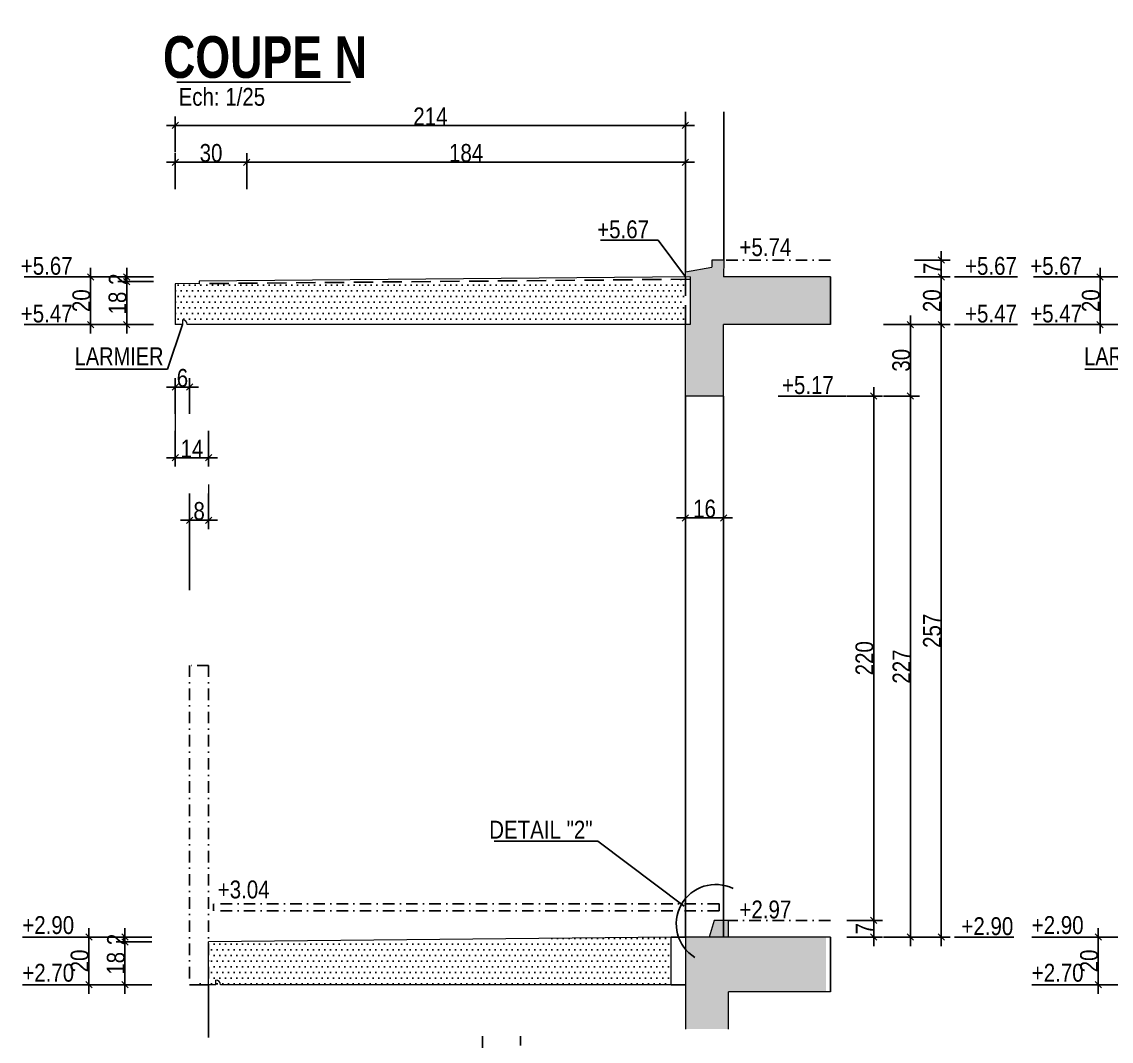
# Model space of a CAD drawing. Header units: centimetres. Extents: x -31 to 9059, y 2319 to 6519.
# Drawn here: x 909 to 1823, y 4638 to 5493 of the extents above; entities that cross this region are included whole.
import ezdxf
from ezdxf.enums import TextEntityAlignment as Align

# ---------------------------------------------------------------- set-up
doc = ezdxf.new("R2010")
doc.units = ezdxf.units.CM
doc.header["$LTSCALE"] = 12.7
doc.header["$PDMODE"] = 1
doc.header["$PDSIZE"] = -2
doc.linetypes.add('CACHEX2', pattern=[19.05, 12.7, -6.35])
doc.linetypes.add('TIRETPTX2', pattern=[50.8, 25.4, -12.7, 0, -12.7])
for name, color, linetype in [('01_cote_gen', 4, 'Continuous'), ('01_linteaux', 2, 'Continuous'), ('01_murs_sup', 2, 'CACHEX2'), ('01_poch_BN', 9, 'Continuous'), ('01_texte', 230, 'Continuous'), ('AA_COTES', 2, 'Continuous')]:
    doc.layers.add(name, color=color, linetype=linetype)
doc.layers.add('01_murs_coup', color=5, linetype='Continuous', lineweight=60)
doc.styles.add('ARIAL NA', font='ARIALN.TTF')
doc.styles.add('impact', font='impact.ttf')
doc.styles.add('MATTE_TXT', font='arial.ttf')
doc.styles.add('STYLE2', font='ARIALN.TTF')
doc.dimstyles.new('JB25', dxfattribs={"dimscale": 0.1, "dimtxt": 150, "dimasz": 15, "dimexe": 0.1, "dimexo": 0.1, "dimgap": 0.09, "dimtad": 1, "dimdec": 1, "dimlfac": 0.5, "dimdsep": 46, "dimtxsty": 'STYLE2', "dimblk1": 'BOND_G', "dimblk2": 'BOND_D', "dimsah": 1, "dimcen": 1.5, "dimdle": 0.01, "dimse1": 1, "dimse2": 1, "dimclrd": 4, "dimclre": 2, "dimclrt": 6, "dimazin": 2, "dimtfac": 2.333333, "dimtdec": 1, "dimtix": 1, "dimtmove": 2, "dimatfit": 3, "dimldrblk": 'BOND_G', "dimfxl": 1, "dimtolj": 1, "dimtzin": 0, "dimarcsym": 0})

# ---------------------------------------------------------------- blocks, each defined once
blk = doc.blocks.new('BOND_G')
at = {"layer": 'AA_COTES', "color": 0}
for p, q in [((0, -5), (0, 15)), ((5, 0), (-5, 0)), ((1.77, 1.77), (-1.77, -1.77))]:
    blk.add_line(p, q, dxfattribs=at)
blk = doc.blocks.new('BOND_D')
at = {"layer": 'AA_COTES', "color": 0}
for p, q in [((5, 0), (-5, 0)), ((-1.77, -1.77), (1.77, 1.77)), ((0, 5), (0, -15))]:
    blk.add_line(p, q, dxfattribs=at)
blk = doc.blocks.new('*D1681')
at = {"layer": '01_cote_gen', "color": 4, "lineweight": -2, "transparency": 16777216}
blk.add_line((1813.92, 5240.46), (1813.92, 5277.46), dxfattribs=at)
at = {"layer": 'Defpoints', "color": 0, "transparency": 16777216}
for p in [(1806.4, 5278.96), (1813.92, 5278.96), (1806.4, 5238.96)]:
    blk.add_point(p, dxfattribs=at)
at = {"layer": '01_cote_gen', "color": 4, "lineweight": -2, "transparency": 16777216, "xscale": 1.5, "yscale": 1.5, "zscale": 1.5}
for name, p, rotation in [('BOND_D', (1813.92, 5278.96), 90), ('BOND_G', (1813.92, 5238.96), 270)]:
    blk.add_blockref(name, p, dxfattribs=dict(at, rotation=rotation))
at = {"layer": '01_cote_gen', "color": 6, "transparency": 16777216, "insert": (1806.25, 5258.96), "char_height": 15, "attachment_point": 5, "rotation": 90, "style": 'STYLE2'}
blk.add_mtext('\\A1;20', dxfattribs=at)
blk = doc.blocks.new('*D1672')
at = {"layer": '01_cote_gen', "color": 4, "lineweight": -2, "transparency": 16777216}
blk.add_line((1812.46, 4686.46), (1812.46, 4723.46), dxfattribs=at)
at = {"layer": 'Defpoints', "color": 0, "transparency": 16777216}
for p in [(1804.94, 4724.96), (1812.46, 4724.96), (1804.94, 4684.96)]:
    blk.add_point(p, dxfattribs=at)
at = {"layer": '01_cote_gen', "color": 4, "lineweight": -2, "transparency": 16777216, "xscale": 1.5, "yscale": 1.5, "zscale": 1.5}
for name, p, rotation in [('BOND_D', (1812.46, 4724.96), 90), ('BOND_G', (1812.46, 4684.96), 270)]:
    blk.add_blockref(name, p, dxfattribs=dict(at, rotation=rotation))
at = {"layer": '01_cote_gen', "color": 6, "transparency": 16777216, "insert": (1804.8, 4704.96), "char_height": 15, "attachment_point": 5, "rotation": 90, "style": 'STYLE2'}
blk.add_mtext('\\A1;20', dxfattribs=at)
blk = doc.blocks.new('*D1721')
at = {"layer": '01_cote_gen', "color": 4, "lineweight": -2, "transparency": 16777216}
blk.add_line((1496.59, 5076.73), (1467.59, 5076.73), dxfattribs=at)
at = {"layer": 'Defpoints', "color": 0, "transparency": 16777216}
for p in [(1466.09, 5076.73), (1466.09, 5065.32), (1498.09, 5065.32)]:
    blk.add_point(p, dxfattribs=at)
at = {"layer": '01_cote_gen', "color": 4, "lineweight": -2, "transparency": 16777216, "xscale": 1.5, "yscale": 1.5, "zscale": 1.5, "rotation": 180}
blk.add_blockref('BOND_D', (1466.09, 5076.73), dxfattribs=at)
at = {"layer": '01_cote_gen', "color": 4, "lineweight": -2, "transparency": 16777216, "xscale": 1.5, "yscale": 1.5, "zscale": 1.5}
blk.add_blockref('BOND_G', (1498.09, 5076.73), dxfattribs=at)
at = {"layer": '01_cote_gen', "color": 6, "transparency": 16777216, "insert": (1482.09, 5084.39), "char_height": 15, "attachment_point": 5, "style": 'STYLE2'}
blk.add_mtext('\\A1;16', dxfattribs=at)
blk = doc.blocks.new('*D1722')
at = {"layer": '01_cote_gen', "color": 4, "lineweight": -2, "ltscale": 0.1, "transparency": 16777216}
blk.add_line((1064.59, 5074.74), (1051.59, 5074.74), dxfattribs=at)
at = {"layer": 'Defpoints', "color": 0, "ltscale": 0.1, "transparency": 16777216}
for p in [(1050.09, 5074.74), (1050.09, 5016.04), (1066.09, 4720.96)]:
    blk.add_point(p, dxfattribs=at)
at = {"layer": '01_cote_gen', "color": 4, "lineweight": -2, "ltscale": 0.1, "transparency": 16777216, "xscale": 1.5, "yscale": 1.5, "zscale": 1.5, "rotation": 180}
blk.add_blockref('BOND_D', (1050.09, 5074.74), dxfattribs=at)
at = {"layer": '01_cote_gen', "color": 4, "lineweight": -2, "ltscale": 0.1, "transparency": 16777216, "xscale": 1.5, "yscale": 1.5, "zscale": 1.5}
blk.add_blockref('BOND_G', (1066.09, 5074.74), dxfattribs=at)
at = {"layer": '01_cote_gen', "color": 6, "ltscale": 0.1, "transparency": 16777216, "insert": (1058.09, 5082.41), "char_height": 15, "attachment_point": 5, "style": 'STYLE2'}
blk.add_mtext('\\A1;8', dxfattribs=at)
blk = doc.blocks.new('*D1713')
at = {"layer": '01_cote_gen', "color": 4, "lineweight": -2, "ltscale": 0.1, "transparency": 16777216}
blk.add_line((1039.59, 5186.41), (1048.59, 5186.41), dxfattribs=at)
at = {"layer": 'Defpoints', "color": 0, "ltscale": 0.1, "transparency": 16777216}
for p in [(1038.09, 5330.46), (1050.09, 5186.41), (1050.09, 5185.13)]:
    blk.add_point(p, dxfattribs=at)
at = {"layer": '01_cote_gen', "color": 4, "lineweight": -2, "ltscale": 0.1, "transparency": 16777216, "xscale": 1.5, "yscale": 1.5, "zscale": 1.5, "rotation": 180}
blk.add_blockref('BOND_G', (1038.09, 5186.41), dxfattribs=at)
at = {"layer": '01_cote_gen', "color": 4, "lineweight": -2, "ltscale": 0.1, "transparency": 16777216, "xscale": 1.5, "yscale": 1.5, "zscale": 1.5}
blk.add_blockref('BOND_D', (1050.09, 5186.41), dxfattribs=at)
at = {"layer": '01_cote_gen', "color": 6, "ltscale": 0.1, "transparency": 16777216, "insert": (1044.09, 5194.08), "char_height": 15, "attachment_point": 5, "style": 'STYLE2'}
blk.add_mtext('\\A1;6', dxfattribs=at)
blk = doc.blocks.new('*D1714')
at = {"layer": '01_cote_gen', "color": 4, "lineweight": -2, "ltscale": 0.1, "transparency": 16777216}
blk.add_line((1064.59, 5127.22), (1039.59, 5127.22), dxfattribs=at)
at = {"layer": 'Defpoints', "color": 0, "ltscale": 0.1, "transparency": 16777216}
for p in [(1038.09, 5164.99), (1038.09, 5127.22), (1066.09, 5082.24)]:
    blk.add_point(p, dxfattribs=at)
at = {"layer": '01_cote_gen', "color": 4, "lineweight": -2, "ltscale": 0.1, "transparency": 16777216, "xscale": 1.5, "yscale": 1.5, "zscale": 1.5, "rotation": 180}
blk.add_blockref('BOND_D', (1038.09, 5127.22), dxfattribs=at)
at = {"layer": '01_cote_gen', "color": 4, "lineweight": -2, "ltscale": 0.1, "transparency": 16777216, "xscale": 1.5, "yscale": 1.5, "zscale": 1.5}
blk.add_blockref('BOND_G', (1066.09, 5127.22), dxfattribs=at)
at = {"layer": '01_cote_gen', "color": 6, "ltscale": 0.1, "transparency": 16777216, "insert": (1052.09, 5134.76), "char_height": 15, "attachment_point": 5, "style": 'STYLE2'}
blk.add_mtext('\\A1;14', dxfattribs=at)
blk = doc.blocks.new('*D1715')
at = {"layer": '01_cote_gen', "color": 4, "lineweight": -2, "transparency": 16777216}
blk.add_line((1039.59, 5406), (1464.59, 5406), dxfattribs=at)
at = {"layer": 'Defpoints', "color": 0, "transparency": 16777216}
for p in [(1038.09, 5413.5), (1466.09, 5419.5), (1466.09, 5406)]:
    blk.add_point(p, dxfattribs=at)
at = {"layer": '01_cote_gen', "color": 4, "lineweight": -2, "transparency": 16777216, "xscale": 1.5, "yscale": 1.5, "zscale": 1.5, "rotation": 180}
blk.add_blockref('BOND_G', (1038.09, 5406), dxfattribs=at)
at = {"layer": '01_cote_gen', "color": 4, "lineweight": -2, "transparency": 16777216, "xscale": 1.5, "yscale": 1.5, "zscale": 1.5}
blk.add_blockref('BOND_D', (1466.09, 5406), dxfattribs=at)
at = {"layer": '01_cote_gen', "color": 6, "transparency": 16777216, "insert": (1252.09, 5413.54), "char_height": 15, "attachment_point": 5, "style": 'STYLE2'}
blk.add_mtext('\\A1;214', dxfattribs=at)
blk = doc.blocks.new('*D1723')
at = {"layer": '01_cote_gen', "color": 4, "lineweight": -2, "transparency": 16777216}
blk.add_line((1039.59, 5375.13), (1096.59, 5375.13), dxfattribs=at)
at = {"layer": 'Defpoints', "color": 0, "transparency": 16777216}
for p in [(1038.09, 5383.5), (1098.09, 5375.13), (1098.09, 5275.55)]:
    blk.add_point(p, dxfattribs=at)
at = {"layer": '01_cote_gen', "color": 4, "lineweight": -2, "transparency": 16777216, "xscale": 1.5, "yscale": 1.5, "zscale": 1.5, "rotation": 180}
blk.add_blockref('BOND_G', (1038.09, 5375.13), dxfattribs=at)
at = {"layer": '01_cote_gen', "color": 4, "lineweight": -2, "transparency": 16777216, "xscale": 1.5, "yscale": 1.5, "zscale": 1.5}
blk.add_blockref('BOND_D', (1098.09, 5375.13), dxfattribs=at)
at = {"layer": '01_cote_gen', "color": 6, "transparency": 16777216, "insert": (1068.09, 5382.8), "char_height": 15, "attachment_point": 5, "style": 'STYLE2'}
blk.add_mtext('\\A1;30', dxfattribs=at)
blk = doc.blocks.new('*D1724')
at = {"layer": '01_cote_gen', "color": 4, "lineweight": -2, "transparency": 16777216}
blk.add_line((1099.59, 5375.13), (1464.59, 5375.13), dxfattribs=at)
at = {"layer": 'Defpoints', "color": 0, "transparency": 16777216}
for p in [(1466.09, 5375.13), (1098.09, 5367.63), (1466.09, 5280.63)]:
    blk.add_point(p, dxfattribs=at)
at = {"layer": '01_cote_gen', "color": 4, "lineweight": -2, "transparency": 16777216, "xscale": 1.5, "yscale": 1.5, "zscale": 1.5, "rotation": 180}
blk.add_blockref('BOND_G', (1098.09, 5375.13), dxfattribs=at)
at = {"layer": '01_cote_gen', "color": 4, "lineweight": -2, "transparency": 16777216, "xscale": 1.5, "yscale": 1.5, "zscale": 1.5}
blk.add_blockref('BOND_D', (1466.09, 5375.13), dxfattribs=at)
at = {"layer": '01_cote_gen', "color": 6, "transparency": 16777216, "insert": (1282.09, 5382.8), "char_height": 15, "attachment_point": 5, "style": 'STYLE2'}
blk.add_mtext('\\A1;184', dxfattribs=at)
blk = doc.blocks.new('*D1725')
at = {"layer": '01_cote_gen', "color": 4, "lineweight": -2, "transparency": 16777216}
blk.add_line((967.04, 5240.46), (967.04, 5277.46), dxfattribs=at)
at = {"layer": 'Defpoints', "color": 0, "transparency": 16777216}
for p in [(959.51, 5278.96), (967.04, 5278.96), (959.51, 5238.96)]:
    blk.add_point(p, dxfattribs=at)
at = {"layer": '01_cote_gen', "color": 4, "lineweight": -2, "transparency": 16777216, "xscale": 1.5, "yscale": 1.5, "zscale": 1.5}
for name, p, rotation in [('BOND_D', (967.04, 5278.96), 90), ('BOND_G', (967.04, 5238.96), 270)]:
    blk.add_blockref(name, p, dxfattribs=dict(at, rotation=rotation))
at = {"layer": '01_cote_gen', "color": 6, "transparency": 16777216, "insert": (959.37, 5258.96), "char_height": 15, "attachment_point": 5, "rotation": 90, "style": 'STYLE2'}
blk.add_mtext('\\A1;20', dxfattribs=at)
blk = doc.blocks.new('*D1726')
at = {"layer": '01_cote_gen', "color": 4, "lineweight": -2, "transparency": 16777216}
blk.add_line((997.36, 5240.46), (997.36, 5273.46), dxfattribs=at)
at = {"layer": 'Defpoints', "color": 0, "transparency": 16777216}
for p in [(997.36, 5274.96), (1048.09, 5274.96), (1053.19, 5238.96)]:
    blk.add_point(p, dxfattribs=at)
at = {"layer": '01_cote_gen', "color": 4, "lineweight": -2, "transparency": 16777216, "xscale": 1.5, "yscale": 1.5, "zscale": 1.5}
for name, p, rotation in [('BOND_D', (997.36, 5274.96), 90), ('BOND_G', (997.36, 5238.96), 270)]:
    blk.add_blockref(name, p, dxfattribs=dict(at, rotation=rotation))
at = {"layer": '01_cote_gen', "color": 6, "transparency": 16777216, "insert": (989.69, 5256.96), "char_height": 15, "attachment_point": 5, "rotation": 90, "style": 'STYLE2'}
blk.add_mtext('\\A1;18', dxfattribs=at)
blk = doc.blocks.new('*D1716')
at = {"layer": '01_cote_gen', "color": 4, "lineweight": -2, "transparency": 16777216}
for p, q in [((997.36, 5280.46), (997.36, 5281.96)), ((997.36, 5278.96), (997.36, 5274.96)), ((997.36, 5273.46), (997.36, 5271.96))]:
    blk.add_line(p, q, dxfattribs=at)
at = {"layer": 'Defpoints', "color": 0, "transparency": 16777216}
for p in [(989.54, 5278.96), (989.54, 5274.96), (997.36, 5274.96)]:
    blk.add_point(p, dxfattribs=at)
at = {"layer": '01_cote_gen', "color": 4, "lineweight": -2, "transparency": 16777216, "xscale": 1.5, "yscale": 1.5, "zscale": 1.5}
for name, p, rotation in [('BOND_G', (997.36, 5278.96), 270), ('BOND_D', (997.36, 5274.96), 90)]:
    blk.add_blockref(name, p, dxfattribs=dict(at, rotation=rotation))
at = {"layer": '01_cote_gen', "color": 6, "transparency": 16777216, "insert": (989.82, 5276.96), "char_height": 15, "attachment_point": 5, "rotation": 90, "style": 'STYLE2'}
blk.add_mtext('\\A1;2', dxfattribs=at)
blk = doc.blocks.new('*D1717')
at = {"layer": '01_cote_gen', "color": 4, "lineweight": -2, "transparency": 16777216}
blk.add_line((965.58, 4686.46), (965.58, 4723.46), dxfattribs=at)
at = {"layer": 'Defpoints', "color": 0, "transparency": 16777216}
for p in [(958.06, 4724.96), (965.58, 4724.96), (958.06, 4684.96)]:
    blk.add_point(p, dxfattribs=at)
at = {"layer": '01_cote_gen', "color": 4, "lineweight": -2, "transparency": 16777216, "xscale": 1.5, "yscale": 1.5, "zscale": 1.5}
for name, p, rotation in [('BOND_D', (965.58, 4724.96), 90), ('BOND_G', (965.58, 4684.96), 270)]:
    blk.add_blockref(name, p, dxfattribs=dict(at, rotation=rotation))
at = {"layer": '01_cote_gen', "color": 6, "transparency": 16777216, "insert": (957.91, 4704.96), "char_height": 15, "attachment_point": 5, "rotation": 90, "style": 'STYLE2'}
blk.add_mtext('\\A1;20', dxfattribs=at)
blk = doc.blocks.new('*D1718')
at = {"layer": '01_cote_gen', "color": 4, "lineweight": -2, "transparency": 16777216}
blk.add_line((995.9, 4686.46), (995.9, 4719.46), dxfattribs=at)
at = {"layer": 'Defpoints', "color": 0, "transparency": 16777216}
for p in [(995.9, 4720.96), (1046.63, 4720.96), (1051.73, 4684.96)]:
    blk.add_point(p, dxfattribs=at)
at = {"layer": '01_cote_gen', "color": 4, "lineweight": -2, "transparency": 16777216, "xscale": 1.5, "yscale": 1.5, "zscale": 1.5}
for name, p, rotation in [('BOND_D', (995.9, 4720.96), 90), ('BOND_G', (995.9, 4684.96), 270)]:
    blk.add_blockref(name, p, dxfattribs=dict(at, rotation=rotation))
at = {"layer": '01_cote_gen', "color": 6, "transparency": 16777216, "insert": (988.23, 4702.96), "char_height": 15, "attachment_point": 5, "rotation": 90, "style": 'STYLE2'}
blk.add_mtext('\\A1;18', dxfattribs=at)
blk = doc.blocks.new('*D1719')
at = {"layer": '01_cote_gen', "color": 4, "lineweight": -2, "transparency": 16777216}
for p, q in [((995.9, 4726.46), (995.9, 4727.96)), ((995.9, 4724.96), (995.9, 4720.96)), ((995.9, 4719.46), (995.9, 4717.96))]:
    blk.add_line(p, q, dxfattribs=at)
at = {"layer": 'Defpoints', "color": 0, "transparency": 16777216}
for p in [(988.08, 4724.96), (988.08, 4720.96), (995.9, 4720.96)]:
    blk.add_point(p, dxfattribs=at)
at = {"layer": '01_cote_gen', "color": 4, "lineweight": -2, "transparency": 16777216, "xscale": 1.5, "yscale": 1.5, "zscale": 1.5}
for name, p, rotation in [('BOND_G', (995.9, 4724.96), 270), ('BOND_D', (995.9, 4720.96), 90)]:
    blk.add_blockref(name, p, dxfattribs=dict(at, rotation=rotation))
at = {"layer": '01_cote_gen', "color": 6, "transparency": 16777216, "insert": (988.36, 4722.96), "char_height": 15, "attachment_point": 5, "rotation": 90, "style": 'STYLE2'}
blk.add_mtext('\\A1;2', dxfattribs=at)
blk = doc.blocks.new('*D1727')
at = {"layer": '01_cote_gen', "color": 4, "lineweight": -2, "transparency": 16777216}
blk.add_line((1680.67, 5237.46), (1680.67, 4726.46), dxfattribs=at)
at = {"layer": 'Defpoints', "color": 0, "transparency": 16777216}
for p in [(1706.85, 5238.96), (1680.67, 4724.96), (1703.17, 4724.96)]:
    blk.add_point(p, dxfattribs=at)
at = {"layer": '01_cote_gen', "color": 4, "lineweight": -2, "transparency": 16777216, "xscale": 1.5, "yscale": 1.5, "zscale": 1.5}
for name, p, rotation in [('BOND_G', (1680.67, 5238.96), 90), ('BOND_D', (1680.67, 4724.96), 270)]:
    blk.add_blockref(name, p, dxfattribs=dict(at, rotation=rotation))
at = {"layer": '01_cote_gen', "color": 6, "transparency": 16777216, "insert": (1673.01, 4981.96), "char_height": 15, "attachment_point": 5, "rotation": 90, "style": 'STYLE2'}
blk.add_mtext('\\A1;257', dxfattribs=at)
blk = doc.blocks.new('*D1728')
at = {"layer": '01_cote_gen', "color": 4, "lineweight": -2, "transparency": 16777216}
blk.add_line((1654.87, 5237.46), (1654.87, 5180.46), dxfattribs=at)
at = {"layer": 'Defpoints', "color": 0, "transparency": 16777216}
for p in [(1661.85, 5238.96), (1498.09, 5178.96), (1654.87, 5178.96)]:
    blk.add_point(p, dxfattribs=at)
at = {"layer": '01_cote_gen', "color": 4, "lineweight": -2, "transparency": 16777216, "xscale": 1.5, "yscale": 1.5, "zscale": 1.5}
for name, p, rotation in [('BOND_G', (1654.87, 5238.96), 90), ('BOND_D', (1654.87, 5178.96), 270)]:
    blk.add_blockref(name, p, dxfattribs=dict(at, rotation=rotation))
at = {"layer": '01_cote_gen', "color": 6, "transparency": 16777216, "insert": (1647.2, 5208.96), "char_height": 15, "attachment_point": 5, "rotation": 90, "style": 'STYLE2'}
blk.add_mtext('\\A1;30', dxfattribs=at)
blk = doc.blocks.new('*D1720')
at = {"layer": '01_cote_gen', "color": 4, "lineweight": -2, "transparency": 16777216}
blk.add_line((1654.87, 5177.46), (1654.87, 4726.46), dxfattribs=at)
at = {"layer": 'Defpoints', "color": 0, "transparency": 16777216}
for p in [(1646.8, 5178.96), (1654.87, 4724.96), (1661.85, 4724.96)]:
    blk.add_point(p, dxfattribs=at)
at = {"layer": '01_cote_gen', "color": 4, "lineweight": -2, "transparency": 16777216, "xscale": 1.5, "yscale": 1.5, "zscale": 1.5}
for name, p, rotation in [('BOND_G', (1654.87, 5178.96), 90), ('BOND_D', (1654.87, 4724.96), 270)]:
    blk.add_blockref(name, p, dxfattribs=dict(at, rotation=rotation))
at = {"layer": '01_cote_gen', "color": 6, "transparency": 16777216, "insert": (1647.33, 4951.96), "char_height": 15, "attachment_point": 5, "rotation": 90, "style": 'STYLE2'}
blk.add_mtext('\\A1;227', dxfattribs=at)
blk = doc.blocks.new('*D1729')
at = {"layer": '01_cote_gen', "color": 4, "lineweight": -2, "transparency": 16777216}
blk.add_line((1624, 5177.46), (1624, 4740.46), dxfattribs=at)
at = {"layer": 'Defpoints', "color": 0, "transparency": 16777216}
for p in [(1632.37, 5178.96), (1587.72, 4738.96), (1624, 4738.96)]:
    blk.add_point(p, dxfattribs=at)
at = {"layer": '01_cote_gen', "color": 4, "lineweight": -2, "transparency": 16777216, "xscale": 1.5, "yscale": 1.5, "zscale": 1.5}
for name, p, rotation in [('BOND_G', (1624, 5178.96), 90), ('BOND_D', (1624, 4738.96), 270)]:
    blk.add_blockref(name, p, dxfattribs=dict(at, rotation=rotation))
at = {"layer": '01_cote_gen', "color": 6, "transparency": 16777216, "insert": (1616.33, 4958.96), "char_height": 15, "attachment_point": 5, "rotation": 90, "style": 'STYLE2'}
blk.add_mtext('\\A1;220', dxfattribs=at)
blk = doc.blocks.new('*D1730')
at = {"layer": '01_cote_gen', "color": 4, "lineweight": -2, "transparency": 16777216}
blk.add_line((1624, 4737.46), (1624, 4726.46), dxfattribs=at)
at = {"layer": 'Defpoints', "color": 0, "transparency": 16777216}
for p in [(1601.5, 4738.96), (1587.72, 4724.96), (1624, 4724.96)]:
    blk.add_point(p, dxfattribs=at)
at = {"layer": '01_cote_gen', "color": 4, "lineweight": -2, "transparency": 16777216, "xscale": 1.5, "yscale": 1.5, "zscale": 1.5}
for name, p, rotation in [('BOND_G', (1624, 4738.96), 90), ('BOND_D', (1624, 4724.96), 270)]:
    blk.add_blockref(name, p, dxfattribs=dict(at, rotation=rotation))
at = {"layer": '01_cote_gen', "color": 6, "transparency": 16777216, "insert": (1616.49, 4731.96), "char_height": 15, "attachment_point": 5, "rotation": 90, "style": 'STYLE2'}
blk.add_mtext('\\A1;7', dxfattribs=at)
blk = doc.blocks.new('*D1731')
at = {"layer": '01_cote_gen', "color": 4, "lineweight": -2, "transparency": 16777216}
blk.add_line((1680.67, 5277.46), (1680.67, 5240.46), dxfattribs=at)
at = {"layer": 'Defpoints', "color": 0, "transparency": 16777216}
for p in [(1574.39, 5278.96), (1574.39, 5238.96), (1680.67, 5238.96)]:
    blk.add_point(p, dxfattribs=at)
at = {"layer": '01_cote_gen', "color": 4, "lineweight": -2, "transparency": 16777216, "xscale": 1.5, "yscale": 1.5, "zscale": 1.5}
for name, p, rotation in [('BOND_G', (1680.67, 5278.96), 90), ('BOND_D', (1680.67, 5238.96), 270)]:
    blk.add_blockref(name, p, dxfattribs=dict(at, rotation=rotation))
at = {"layer": '01_cote_gen', "color": 6, "transparency": 16777216, "insert": (1673.01, 5258.96), "char_height": 15, "attachment_point": 5, "rotation": 90, "style": 'STYLE2'}
blk.add_mtext('\\A1;20', dxfattribs=at)
blk = doc.blocks.new('*D1732')
at = {"layer": '01_cote_gen', "color": 4, "lineweight": -2, "transparency": 16777216}
blk.add_line((1680.67, 5291.46), (1680.67, 5280.46), dxfattribs=at)
at = {"layer": 'Defpoints', "color": 0, "transparency": 16777216}
for p in [(1587.72, 5292.96), (1587.72, 5278.96), (1680.67, 5278.96)]:
    blk.add_point(p, dxfattribs=at)
at = {"layer": '01_cote_gen', "color": 4, "lineweight": -2, "transparency": 16777216, "xscale": 1.5, "yscale": 1.5, "zscale": 1.5}
for name, p, rotation in [('BOND_G', (1680.67, 5292.96), 90), ('BOND_D', (1680.67, 5278.96), 270)]:
    blk.add_blockref(name, p, dxfattribs=dict(at, rotation=rotation))
at = {"layer": '01_cote_gen', "color": 6, "transparency": 16777216, "insert": (1673.16, 5285.96), "char_height": 15, "attachment_point": 5, "rotation": 90, "style": 'STYLE2'}
blk.add_mtext('\\A1;7', dxfattribs=at)

msp = doc.modelspace()

# ---------------------------------------------------------------- hatches: boundary and pattern name
at = {"layer": '01_linteaux', "ltscale": 2}
h = msp.add_hatch(dxfattribs=at)
h.set_pattern_fill('DOTS', color=256, scale=3)
h.paths.add_polyline_path([(1466.09, 5276.92), (1058.09, 5273.24), (1038.09, 5272.96), (1038.09, 5238.96), (1044.09, 5238.96), (1044.09, 5242.96, -0.414214), (1048.09, 5238.96), (1466.09, 5238.96)])
at = {"layer": '01_linteaux'}
h = msp.add_hatch(dxfattribs=at)
h.set_pattern_fill('DOTS', color=256, scale=3)
h.set_pattern_definition([(0, (-33505.0084, 18377.8934), (2.38125, 4.7625), [0, -4.7625])])
edge = h.paths.add_edge_path()
edge.add_line((1066.09, 4720.96), (1454.09, 4724.84))
edge.add_line((1454.09, 4724.84), (1454.09, 4684.96))
edge.add_line((1454.09, 4684.96), (1060.02, 4684.96))
edge.add_arc((1056.02, 4684.96), 4, 360, 449.07574)
edge.add_line((1056.09, 4688.96), (1056.09, 4684.96))
edge.add_line((1056.09, 4684.96), (1066.09, 4684.96))
edge.add_line((1066.09, 4684.96), (1066.09, 4720.96))
at = {"layer": '01_poch_BN'}
h = msp.add_hatch(color=256, dxfattribs=at)
h.dxf.hatch_style = 1
h.paths.add_polyline_path([(1587.72, 5278.96), (1498.09, 5278.96), (1498.22, 5292.96), (1488.22, 5293.05), (1488.16, 5287.05), (1466.09, 5283.05), (1466.09, 5278.92), (1470.09, 5278.96), (1470.09, 5238.96), (1466.09, 5238.96), (1466.09, 5178.96), (1498.09, 5178.96), (1498.09, 5238.96), (1587.72, 5238.96)])
h.paths.add_polyline_path([(2454.49, 5278.96), (2344.97, 5278.96), (2346.97, 5490.96), (2312.97, 5492.96), (2312.97, 5278.92), (2316.97, 5278.96), (2316.97, 5238.96), (2312.97, 5238.96), (2312.97, 5178.96), (2344.97, 5178.96), (2344.97, 5238.96), (2454.49, 5238.96)])
h.paths.add_polyline_path([(3310.93, 5278.96), (3202.69, 5278.96), (3204.69, 5490.96), (3170.69, 5492.96), (3170.69, 5278.92), (3174.69, 5278.96), (3174.69, 5238.96), (3170.69, 5238.96), (3170.69, 5178.96), (3202.69, 5178.96), (3202.69, 5238.96), (3310.93, 5238.96)])
h = msp.add_hatch(color=256, dxfattribs=at)
h.dxf.hatch_style = 1
h.paths.add_polyline_path([(1498.09, 4738.96), (1502.09, 4738.96), (1502.09, 4724.96), (1498.09, 4724.96)])
h.paths.add_polyline_path([(1490.09, 4738.96), (1498.09, 4738.96), (1498.09, 4724.96), (1486.09, 4724.96)])
h.paths.add_polyline_path([(1502.09, 4647.82), (1466.09, 4647.82), (1466.09, 4724.96), (1583.95, 4724.96), (1583.95, 4678.96), (1502.09, 4678.96)])

# ---------------------------------------------------------------- linework, layer by layer
at = {"layer": '01_cote_gen', "lineweight": 0}
for p, q in [((1038.09, 5178.91), (1038.09, 5134.72)), ((1066.09, 5104.72), (1066.09, 5082.24))]:
    msp.add_line(p, q, dxfattribs=at)
at = {"layer": '01_cote_gen', "ltscale": 0.1}
msp.add_line((1050.09, 5016.04), (1050.09, 5082.24), dxfattribs=at)
at = {"layer": '01_linteaux'}
for p, q in [((1466.09, 5283.05), (1466.09, 5417.52)), ((1498.22, 5292.96), (1498.22, 5417.52)), ((1498.09, 4724.96), (1498.09, 5178.96)), ((1454.09, 4724.84), (1466.09, 4724.96)), ((1066.09, 4684.96), (1050.09, 4684.96)), ((1066.09, 4684.96), (1066.09, 4640.85)), ((1454.09, 4684.96), (1466.09, 4684.96))]:
    msp.add_line(p, q, dxfattribs=at)
at = {"layer": '01_linteaux', "linetype": 'TIRETPTX2', "ltscale": 0.03}
for p, q in [((1587.72, 5292.96), (1498.09, 5292.96)), ((1066.09, 4952.96), (1050.09, 4952.96)), ((1050.09, 4952.96), (1050.09, 4684.96)), ((1066.09, 4952.96), (1066.09, 4684.96)), ((1494.34, 4752.96), (1070.09, 4752.96)), ((1494.34, 4746.96), (1070.09, 4746.96)), ((1587.72, 4738.96), (1502.09, 4738.96))]:
    msp.add_line(p, q, dxfattribs=at)
at = {"layer": '01_linteaux', "linetype": 'TIRETPTX2', "ltscale": 0.02}
for p, q in [((1070.09, 4746.96), (1070.09, 4752.96)), ((1494.34, 4752.96), (1494.34, 4746.96))]:
    msp.add_line(p, q, dxfattribs=at)
at = {"layer": '01_linteaux', "ltscale": 0.1}
msp.add_line((1295.69, 4641.78), (1295.69, 4396.12), dxfattribs=at)
at = {"layer": '01_linteaux'}
msp.add_lwpolyline([(1466.09, 5178.96), (1466.09, 4724.96)], dxfattribs=at)
at = {"layer": '01_murs_coup', "linetype": 'Continuous', "lineweight": 5}
for p, q in [((1488.22, 5293.05), (1488.16, 5287.05)), ((1498.22, 5292.96), (1488.22, 5293.05)), ((1498.22, 5292.96), (1498.09, 5278.96)), ((1466.09, 5283.05), (1488.16, 5287.05)), ((1466.09, 5278.92), (1466.09, 5283.05)), ((1587.72, 5278.96), (1498.09, 5278.96)), ((1466.09, 5178.96), (1466.09, 5238.96)), ((1587.72, 5238.96), (1498.09, 5238.96)), ((1498.09, 5178.96), (1498.09, 5238.96)), ((1498.09, 5178.96), (1466.09, 5178.96)), ((1490.09, 4738.96), (1486.09, 4724.96)), ((1502.09, 4738.96), (1490.09, 4738.96)), ((1502.09, 4724.96), (1502.09, 4738.96)), ((1066.09, 4684.96), (1066.09, 4720.96)), ((1454.09, 4684.96), (1454.09, 4724.96)), ((1072.09, 4684.96), (1072.09, 4688.96)), ((1072.09, 4684.96), (1066.09, 4684.96)), ((1454.09, 4684.96), (1076.02, 4684.96)), ((1502.09, 4647.63), (1502.09, 4678.96)), ((1587.72, 4678.96), (1502.09, 4678.96))]:
    msp.add_line(p, q, dxfattribs=at)
at = {"layer": '01_murs_coup', "linetype": 'Continuous', "lineweight": 0}
for p, q in [((1470.09, 5278.96), (1058.09, 5275.24)), ((1058.09, 5275.24), (1058.09, 5273.24)), ((1470.09, 5278.96), (1470.09, 5238.96)), ((1058.09, 5273.24), (1038.09, 5272.96)), ((1038.09, 5272.96), (1038.09, 5238.96)), ((1044.09, 5238.96), (1038.09, 5238.96)), ((1044.09, 5242.96), (1044.09, 5238.96)), ((1470.09, 5238.96), (1048.09, 5238.96))]:
    msp.add_line(p, q, dxfattribs=at)
at = {"layer": '01_murs_coup', "linetype": 'Continuous', "lineweight": 5}
for points in [[(1454.09, 4724.84), (1066.09, 4720.96)], [(1587.72, 4724.96), (1466.09, 4724.96)], [(1466.09, 4724.96), (1466.09, 4647.63)]]:
    msp.add_lwpolyline(points, dxfattribs=at)
at = {"layer": '01_murs_coup', "linetype": 'Continuous', "lineweight": 0}
msp.add_arc((1044.09, 5238.96), 4, 0, 90, dxfattribs=at)
at = {"layer": '01_murs_coup', "linetype": 'Continuous', "lineweight": 5}
msp.add_arc((1072.02, 4684.96), 4, 0, 89.07574, dxfattribs=at)
at = {"layer": '01_murs_sup', "ltscale": 0.1}
for p, q in [((1470.09, 5276.96), (1058.09, 5273.24)), ((1466.09, 5238.96), (1466.09, 5278.92)), ((1327.69, 4392.12), (1327.69, 4641.78))]:
    msp.add_line(p, q, dxfattribs=at)
at = {"layer": '01_poch_BN'}
for p, q in [((1587.72, 5278.96), (1587.72, 5238.96)), ((1587.72, 4678.96), (1587.72, 4724.96))]:
    msp.add_line(p, q, dxfattribs=at)
at = {"layer": '01_texte'}
for p, q in [((1185.11, 5442.28), (1039.51, 5442.28)), ((1394.83, 5309.61), (1443.1, 5309.61)), ((1443.1, 5309.61), (1466.09, 5278.92)), ((911.25, 5278.96), (959.51, 5278.96)), ((1691.85, 5278.96), (1744.65, 5278.96)), ((1758.13, 5278.96), (1806.4, 5278.96)), ((911.25, 5238.96), (959.51, 5238.96)), ((1044.09, 5238.96), (1031.64, 5201.48)), ((1691.85, 5238.96), (1744.65, 5238.96)), ((1758.13, 5238.96), (1806.4, 5238.96)), ((954.38, 5201.48), (1031.64, 5201.48)), ((1801.27, 5201.48), (1878.53, 5201.48)), ((1543.8, 5178.96), (1600.88, 5178.96)), ((1392.45, 4805.44), (1305.73, 4805.44)), ((1464.98, 4750.97), (1392.45, 4805.44)), ((909.79, 4724.96), (959.51, 4724.96)), ((1691.85, 4724.96), (1741.6, 4724.96)), ((1756.67, 4724.96), (1806.4, 4724.96)), ((909.79, 4684.96), (959.51, 4684.96)), ((1756.67, 4684.96), (1806.4, 4684.96))]:
    msp.add_line(p, q, dxfattribs=at)
msp.add_arc((1491.52, 4735.99), 33.11, 63.90095, 238.22958, dxfattribs=at)

# ---------------------------------------------------------------- texts
at = {"layer": '01_texte', "style": 'impact'}
msp.add_text('COUPE N', height=35, dxfattribs=at).set_placement((1113.3, 5463.38), align=Align.MIDDLE)
at = {"layer": '01_texte'}
for s, style, p in [('Ech: 1/25', 'STYLE2', (1040.87, 5422.5)), ('+5.67', 'ARIAL NA', (1392.06, 5311.34)), ('+5.74', 'ARIAL NA', (1511.43, 5296.4)), ('+5.67', 'ARIAL NA', (908.48, 5280.69)), ('+5.67', 'ARIAL NA', (1700.66, 5280.65)), ('+5.67', 'ARIAL NA', (1755.36, 5280.69)), ('+5.47', 'ARIAL NA', (908.48, 5240.69)), ('+5.47', 'ARIAL NA', (1700.66, 5240.65)), ('+5.47', 'ARIAL NA', (1755.36, 5240.69)), ('+5.17', 'ARIAL NA', (1547.1, 5180.65)), ('DETAIL "2"', 'ARIAL NA', (1301.47, 4807.6)), ('+3.04', 'ARIAL NA', (1073.72, 4757.44)), ('+2.97', 'ARIAL NA', (1511.4, 4740.65)), ('+2.90', 'ARIAL NA', (909.75, 4727.57)), ('+2.90', 'ARIAL NA', (1697.64, 4726.65)), ('+2.90', 'ARIAL NA', (1756.64, 4727.57)), ('+2.70', 'ARIAL NA', (909.75, 4687.57)), ('+2.70', 'ARIAL NA', (1756.64, 4687.57))]:
    msp.add_text(s, height=15, dxfattribs=dict(at, style=style)).set_placement(p)
at = {"layer": '01_texte', "style": 'MATTE_TXT', "width": 0.8}
for p in [(990.96, 5200.32), (1837.84, 5200.32)]:
    msp.add_text('LARMIER', height=15, dxfattribs=at).set_placement(p, align=Align.BOTTOM_CENTER)

# ---------------------------------------------------------------- dimensions: what is measured, and where the dimension line sits
at = {"layer": '01_cote_gen'}
for base, p1, p2, picture, middle in [((1466.09, 5406), (1038.09, 5413.5), (1466.09, 5419.5), '*D1715', (1252.09, 5413.54)), ((1098.09, 5375.13), (1038.09, 5383.5), (1098.09, 5275.55), '*D1723', (1068.09, 5382.8)), ((1466.09, 5375.13), (1098.09, 5367.63), (1466.09, 5280.63), '*D1724', (1282.09, 5382.8))]:
    dim = msp.add_linear_dim(base=base, p1=p1, p2=p2, dimstyle='JB25', dxfattribs=at)
    dim.commit()
    dim.dimension.update_dxf_attribs({"geometry": picture, "text_midpoint": middle})
at = {"layer": '01_cote_gen', "ltscale": 0.1}
for base, p1, p2, picture, middle in [((1050.09, 5186.41), (1038.09, 5330.46), (1050.09, 5185.13), '*D1713', (1044.09, 5194.08)), ((1038.09, 5127.22), (1066.09, 5082.24), (1038.09, 5164.99), '*D1714', (1052.09, 5134.76)), ((1050.09, 5074.74), (1066.09, 4720.96), (1050.09, 5016.04), '*D1722', (1058.09, 5082.41))]:
    dim = msp.add_linear_dim(base=base, p1=p1, p2=p2, angle=180, dimstyle='JB25', dxfattribs=at)
    dim.commit()
    dim.dimension.update_dxf_attribs({"geometry": picture, "text_midpoint": middle})
at = {"layer": '01_cote_gen'}
for base, p1, p2, angle, picture, middle in [((1680.67, 5278.96), (1587.72, 5292.96), (1587.72, 5278.96), 90, '*D1732', (1673.16, 5285.96)), ((967.04, 5278.96), (959.51, 5238.96), (959.51, 5278.96), 90, '*D1725', (959.37, 5258.96)), ((997.36, 5274.96), (989.54, 5278.96), (989.54, 5274.96), 90, '*D1716', (989.82, 5276.96)), ((1680.67, 5238.96), (1574.39, 5278.96), (1574.39, 5238.96), 90, '*D1731', (1673.01, 5258.96)), ((1813.92, 5278.96), (1806.4, 5238.96), (1806.4, 5278.96), 90, '*D1681', (1806.25, 5258.96)), ((997.36, 5274.96), (1053.19, 5238.96), (1048.09, 5274.96), 90, '*D1726', (989.69, 5256.96)), ((1654.87, 5178.96), (1661.85, 5238.96), (1498.09, 5178.96), 90, '*D1728', (1647.2, 5208.96)), ((1680.67, 4724.96), (1706.85, 5238.96), (1703.17, 4724.96), 90, '*D1727', (1673.01, 4981.96)), ((1624, 4738.96), (1632.37, 5178.96), (1587.72, 4738.96), 90, '*D1729', (1616.33, 4958.96)), ((1654.87, 4724.96), (1646.8, 5178.96), (1661.85, 4724.96), 90, '*D1720', (1647.33, 4951.96)), ((1466.09, 5076.73), (1498.09, 5065.32), (1466.09, 5065.32), 180, '*D1721', (1482.09, 5084.39)), ((1624, 4724.96), (1601.5, 4738.96), (1587.72, 4724.96), 90, '*D1730', (1616.49, 4731.96)), ((965.58, 4724.96), (958.06, 4684.96), (958.06, 4724.96), 90, '*D1717', (957.91, 4704.96)), ((995.9, 4720.96), (1051.73, 4684.96), (1046.63, 4720.96), 90, '*D1718', (988.23, 4702.96)), ((995.9, 4720.96), (988.08, 4724.96), (988.08, 4720.96), 90, '*D1719', (988.36, 4722.96)), ((1812.46, 4724.96), (1804.94, 4684.96), (1804.94, 4724.96), 90, '*D1672', (1804.8, 4704.96))]:
    dim = msp.add_linear_dim(base=base, p1=p1, p2=p2, angle=angle, dimstyle='JB25', dxfattribs=at)
    dim.commit()
    dim.dimension.update_dxf_attribs({"geometry": picture, "text_midpoint": middle})

doc.saveas('drawing.dxf')
